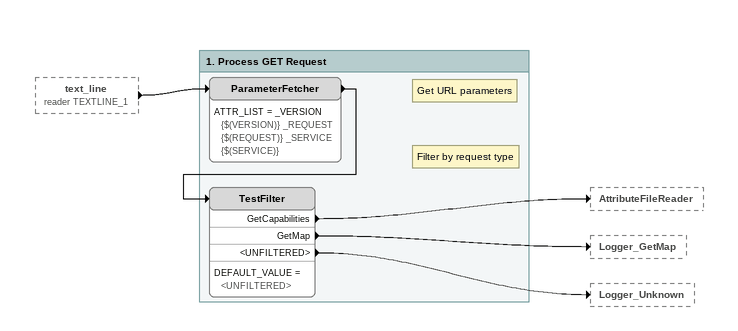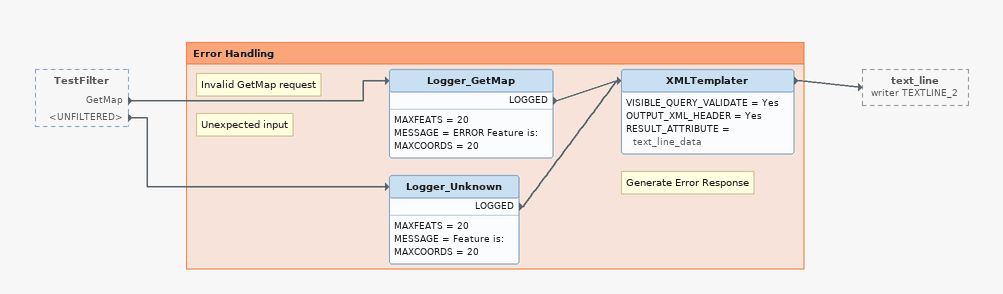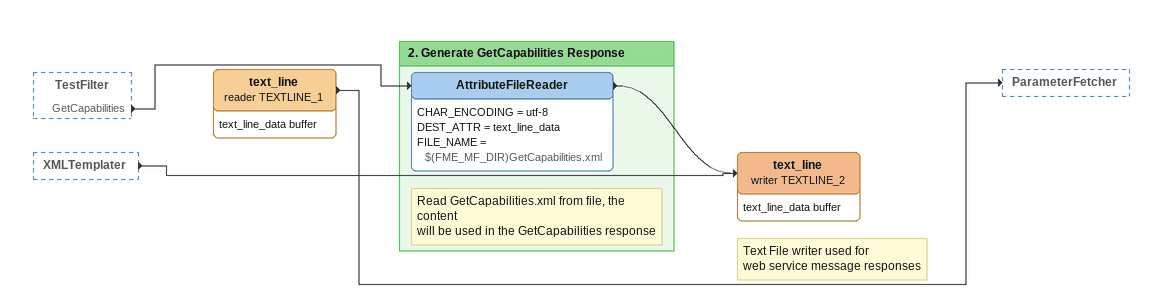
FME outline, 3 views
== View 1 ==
text_line (reader TEXTLINE_1) [outside]
    -> ParameterFetcher

Bookmark: 1. Process GET Request
Note: Get URL parameters
ParameterFetcher
    ATTR_LIST = _VERSION {$(VERSION)} _REQUEST {$(REQUEST)} _SERVICE {$(SERVICE)}
    -> TestFilter
Note: Filter by request type
TestFilter
    DEFAULT_VALUE = <UNFILTERED>
    GetCapabilities -> AttributeFileReader
    GetMap -> Logger_GetMap
    <UNFILTERED> -> Logger_Unknown

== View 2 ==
TestFilter [outside]
    GetMap -> Logger_GetMap
    <UNFILTERED> -> Logger_Unknown

Bookmark: Error Handling
Note: Invalid GetMap request
Logger_GetMap
    MAXFEATS = 20
    MESSAGE = ERROR Feature is:
    MAXCOORDS = 20
    LOGGED -> XMLTemplater
Note: Unexpected input
Logger_Unknown
    MAXFEATS = 20
    MESSAGE = Feature is:
    MAXCOORDS = 20
    LOGGED -> XMLTemplater
Note: Generate Error Response
XMLTemplater
    VISIBLE_QUERY_VALIDATE = Yes
    OUTPUT_XML_HEADER = Yes
    RESULT_ATTRIBUTE = text_line_data
    -> text_line (writer TEXTLINE_2)

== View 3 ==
TestFilter [outside]
    GetCapabilities -> AttributeFileReader
XMLTemplater [outside]
    -> text_line (writer TEXTLINE_2)
text_line (reader TEXTLINE_1)
    attributes: text_line_data buffer
    -> ParameterFetcher
Note: Text File writer used for / web service message responses
text_line (writer TEXTLINE_2)
    attributes: text_line_data buffer

Bookmark: 2. Generate GetCapabilities Response
Note: Read GetCapabilities.xml from file, the content / will be used in the GetCapabilities response
AttributeFileReader
    CHAR_ENCODING = utf-8
    DEST_ATTR = text_line_data
    FILE_NAME = $(FME_MF_DIR)GetCapabilities.xml
    -> text_line (writer TEXTLINE_2)
